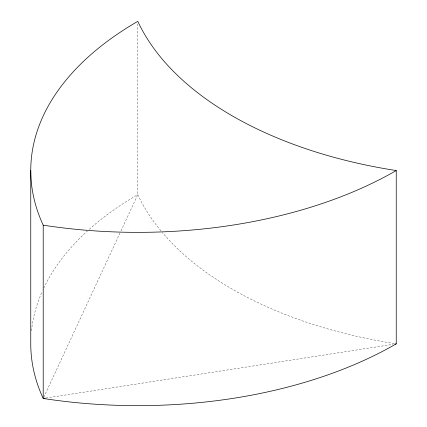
<?xml version="1.0" encoding="UTF-8"?>
<svg xmlns="http://www.w3.org/2000/svg" width="427" height="427" viewBox="0 0 427 427"><rect width="100%" height="100%" fill="white"/><g stroke="black" fill="none" stroke-linecap="round" stroke-linejoin="round"><path stroke-width="0.32" stroke-dasharray="2.13 1.6" d="M43.773 397.249L120.681 231.535M120.964 230.927L137.804 194.643L137.804 24.013M45.844 398.055L392.947 344.354M31.459 330.765A365.485 211.007 0 0 1 42.07 291.753M43.741 288.113A365.485 211.007 0 0 1 87.396 231.018M89.28 229.315A365.485 211.007 0 0 1 137.804 194.643A365.485 211.007 0 0 0 161.966 232.085M394.228 343.532A365.485 211.007 0 0 1 162.415 232.614"/><path stroke-width="0.64" d="M45.187 398.156L43.212 398.46A365.485 211.007 0 0 1 30.76 343.847L30.76 170.554M394.927 344.05L396.24 343.847L396.24 170.554A365.485 211.007 0 0 1 137.804 21.35A365.485 211.007 0 0 0 43.212 225.168L43.212 398.46A365.485 211.007 0 0 0 396.24 343.847M396.24 170.554A365.485 211.007 0 0 1 43.212 225.168"/></g></svg>
